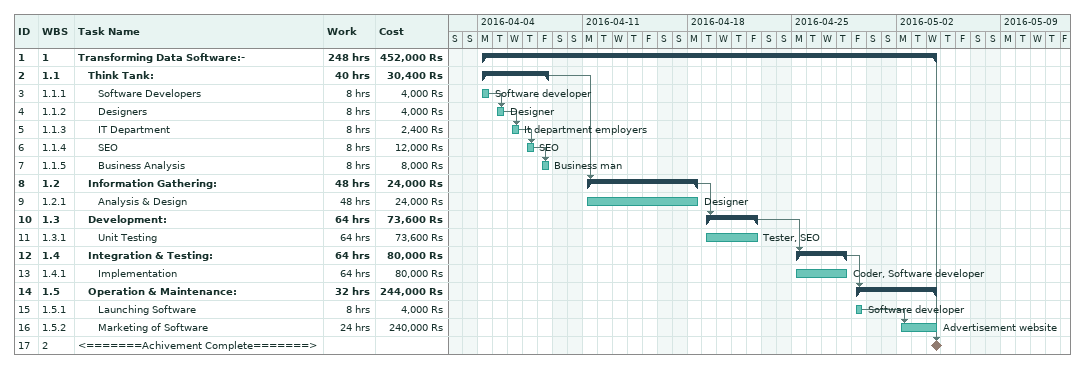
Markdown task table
| ID | WBS | Task | Start | Finish | Predecessors | Resources | Work (h) | Cost (Rs) |
|---|---|---|---|---|---|---|---|---|
| 1 | 1 | **Transforming Data Software:-** | 2016-04-04 | 2016-05-04 |  |  | 248 | 452000 |
| 2 | 1.1 | **Think Tank:** | 2016-04-04 | 2016-04-08 |  |  | 40 | 30400 |
| 3 | 1.1.1 | Software Developers | 2016-04-04 | 2016-04-04 |  | Software developer | 8 | 4000 |
| 4 | 1.1.2 | Designers | 2016-04-05 | 2016-04-05 | 3 | Designer | 8 | 4000 |
| 5 | 1.1.3 | IT Department | 2016-04-06 | 2016-04-06 | 4 | It department employers | 8 | 2400 |
| 6 | 1.1.4 | SEO | 2016-04-07 | 2016-04-07 | 5 | SEO | 8 | 12000 |
| 7 | 1.1.5 | Business Analysis | 2016-04-08 | 2016-04-08 | 6 | Business man | 8 | 8000 |
| 8 | 1.2 | **Information Gathering:** | 2016-04-11 | 2016-04-18 | 2 |  | 48 | 24000 |
| 9 | 1.2.1 | Analysis & Design | 2016-04-11 | 2016-04-18 |  | Designer | 48 | 24000 |
| 10 | 1.3 | **Development:** | 2016-04-19 | 2016-04-22 | 8 |  | 64 | 73600 |
| 11 | 1.3.1 | Unit Testing | 2016-04-19 | 2016-04-22 |  | Tester, SEO | 64 | 73600 |
| 12 | 1.4 | **Integration & Testing:** | 2016-04-25 | 2016-04-28 | 10 |  | 64 | 80000 |
| 13 | 1.4.1 | Implementation | 2016-04-25 | 2016-04-28 |  | Coder, Software developer | 64 | 80000 |
| 14 | 1.5 | **Operation & Maintenance:** | 2016-04-29 | 2016-05-04 | 12 |  | 32 | 244000 |
| 15 | 1.5.1 | Launching Software | 2016-04-29 | 2016-04-29 |  | Software developer | 8 | 4000 |
| 16 | 1.5.2 | Marketing of Software | 2016-05-02 | 2016-05-04 | 15 | Advertisement website | 24 | 240000 |
| 17 | 2 | <=======Achivement Complete=======> (milestone) | 2016-05-04 | 2016-05-04 | 1 |  |  |  |
